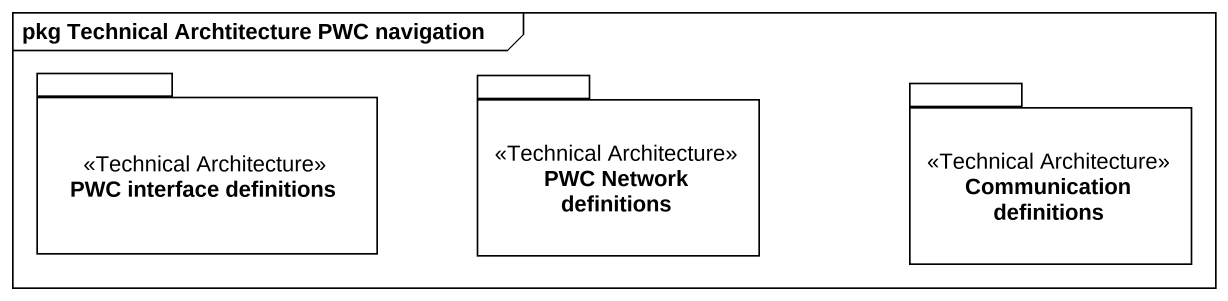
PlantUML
@startuml
mainframe pkg Technical Archtitecture PWC navigation
package "PWC interface definitions" as PWC_interface_definitions <<Technical Architecture>> {
}
package "PWC Network definitions" as PWC_Network_definitions <<Technical Architecture>> {
}
package "Communication definitions" as Communication_definitions <<Technical Architecture>> {
}
@enduml
